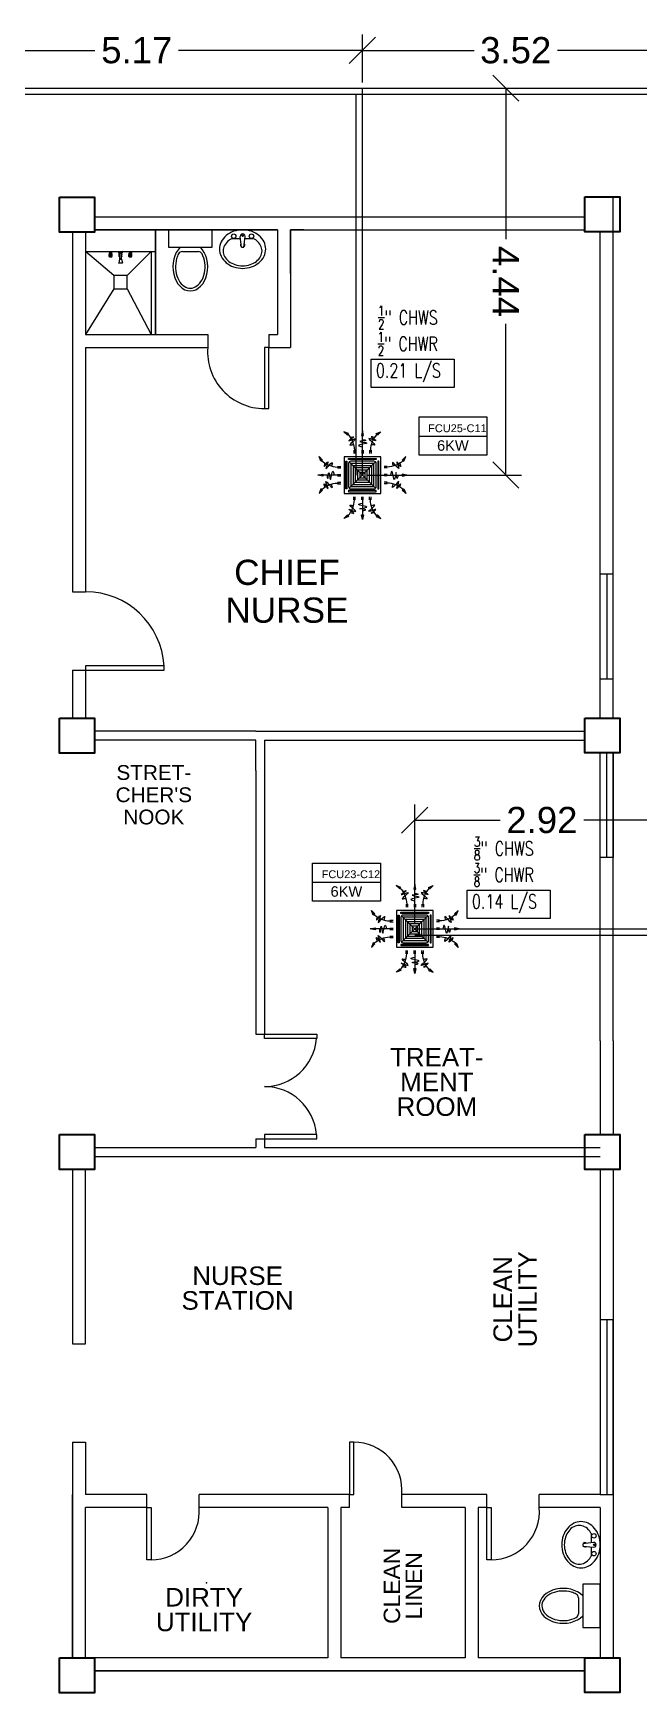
# Model space of a CAD drawing. Header units: millimetres. Extents: x 5 to 598, y 3 to 339.
# Drawn here: x 145.87 to 152.82, y 113.11 to 132.14 of the extents above; entities that cross this region are included whole.
import ezdxf

# ---------------------------------------------------------------- set-up
doc = ezdxf.new("R2010")
doc.units = ezdxf.units.MM
doc.header["$MEASUREMENT"] = 0
for name, color, linetype in [('AIR', 7, 'Continuous'), ('fcu line', 7, 'Continuous'), ('fcu return', 7, 'Continuous'), ('label', 7, 'Continuous'), ('Legends', 7, 'Continuous'), ('pipe label', 7, 'Continuous')]:
    doc.layers.add(name, color=color, linetype=linetype)
doc.styles.add('Arch-Dim', font='simplex.shx', dxfattribs={"width": 0.75})
doc.styles.get("Standard").update_dxf_attribs({"font": 'arial.ttf'})
doc.styles.add('SWISSLT175', font='swissl.ttf', dxfattribs={"height": 0.175})
doc.dimstyles.new('Copy of dimension', dxfattribs={"dimtxt": 0.3, "dimasz": 0.3, "dimexe": 0.18, "dimexo": 0.0625, "dimgap": 0.09, "dimtad": 0, "dimzin": 0, "dimdsep": 46, "dimtxsty": 'Standard', "dimblk": 'OBLIQUE', "dimcen": 0.09, "dimclrd": 256, "dimclre": 256, "dimclrt": 256, "dimadec": 0, "dimazin": 0, "dimtfac": 1, "dimtofl": 0, "dimtmove": 0, "dimatfit": 3, "dimldrblk": 'OBLIQUE', "dimfxl": 1, "dimtolj": 1, "dimtzin": 0, "dimarcsym": 0})

# ---------------------------------------------------------------- blocks, each defined once
blk = doc.blocks.new('FCU-13000P (CASSETTE SPLIT)')
at = {"layer": 'AIR', "ltscale": 3}
for p, q in [((0, 0.523), (0, 1)), ((-0.193, 0.558), (-0.193, 0.487)), ((-0.162, 0.558), (-0.162, 0.487)), ((-0.016, 0.558), (-0.016, 0.487)), ((0.016, 0.558), (0.016, 0.487)), ((0.162, 0.558), (0.162, 0.487)), ((0.193, 0.558), (0.193, 0.487)), ((-0.523, 0), (-1, 0)), ((-0.558, 0.193), (-0.487, 0.193)), ((-0.558, 0.162), (-0.487, 0.162)), ((-0.558, 0.016), (-0.487, 0.016)), ((0.558, 0.193), (0.487, 0.193)), ((0.558, 0.162), (0.487, 0.162)), ((0.558, 0.016), (0.487, 0.016)), ((0.523, 0), (1, 0)), ((-0.558, -0.016), (-0.487, -0.016)), ((-0.558, -0.162), (-0.487, -0.162)), ((-0.558, -0.193), (-0.487, -0.193)), ((0.558, -0.016), (0.487, -0.016)), ((0.558, -0.162), (0.487, -0.162)), ((0.558, -0.193), (0.487, -0.193)), ((-0.193, -0.558), (-0.193, -0.487)), ((-0.162, -0.558), (-0.162, -0.487)), ((-0.016, -0.558), (-0.016, -0.487)), ((0, -0.523), (0, -1)), ((0.016, -0.558), (0.016, -0.487)), ((0.162, -0.558), (0.162, -0.487)), ((0.193, -0.558), (0.193, -0.487))]:
    blk.add_line(p, q, dxfattribs=at)
at = {"layer": 'AIR'}
for p, q in [((0.295, -0.295), (-0.295, 0.295)), ((0.295, 0.295), (-0.295, -0.295))]:
    blk.add_line(p, q, dxfattribs=at)
at = {"layer": 'AIR', "ltscale": 3}
for points in [[(-0.335, 0.895), (-0.311, 0.932), (-0.416, 0.973)], [(-0.022, 0.89), (0.022, 0.89), (0, 1)], [(0.335, 0.895), (0.311, 0.932), (0.416, 0.973)], [(-0.895, 0.335), (-0.932, 0.311), (-0.973, 0.416)], [(0.895, 0.335), (0.932, 0.311), (0.973, 0.416)], [(-0.89, 0.022), (-0.89, -0.022), (-1, 0)], [(0.89, 0.022), (0.89, -0.022), (1, 0)], [(-0.895, -0.335), (-0.932, -0.311), (-0.973, -0.416)], [(0.895, -0.335), (0.932, -0.311), (0.973, -0.416)], [(-0.335, -0.895), (-0.311, -0.932), (-0.416, -0.973)], [(-0.022, -0.89), (0.022, -0.89), (0, -1)], [(0.335, -0.895), (0.311, -0.932), (0.416, -0.973)]]:
    blk.add_lwpolyline(points, close=True, dxfattribs=at)
at = {"layer": 'AIR'}
for points in [[(-0.323, 0.914, -0.171809), (-0.178, 0.558), (-0.178, 0.522)], [(0.323, 0.914, 0.171809), (0.178, 0.558), (0.178, 0.522)], [(-0.914, 0.323, 0.171809), (-0.558, 0.178), (-0.522, 0.178)], [(0.914, 0.323, -0.171809), (0.558, 0.178), (0.522, 0.178)], [(-0.914, -0.323, -0.171809), (-0.558, -0.178), (-0.522, -0.178)], [(0.914, -0.323, 0.171809), (0.558, -0.178), (0.522, -0.178)], [(-0.323, -0.914, 0.171809), (-0.178, -0.558), (-0.178, -0.522)], [(0.323, -0.914, -0.171809), (0.178, -0.558), (0.178, -0.522)]]:
    blk.add_lwpolyline(points, format="xyb", dxfattribs=at)
for points in [[(-0.41, -0.41), (0.41, -0.41), (0.41, 0.41), (-0.41, 0.41)], [(-0.31, 0.372), (0.31, 0.372), (0.31, 0.348), (-0.31, 0.348)], [(-0.373, 0.31), (-0.348, 0.31), (-0.348, -0.31), (-0.373, -0.31)], [(-0.26, -0.26), (0.26, -0.26), (0.26, 0.26), (-0.26, 0.26)], [(-0.21, -0.21), (0.21, -0.21), (0.21, 0.21), (-0.21, 0.21)], [(-0.16, -0.16), (0.16, -0.16), (0.16, 0.16), (-0.16, 0.16)], [(-0.11, -0.11), (0.11, -0.11), (0.11, 0.11), (-0.11, 0.11)], [(-0.06, -0.06), (0.06, -0.06), (0.06, 0.06), (-0.06, 0.06)], [(0.372, 0.31), (0.348, 0.31), (0.348, -0.31), (0.372, -0.31)], [(-0.31, -0.373), (0.31, -0.373), (0.31, -0.348), (-0.31, -0.348)]]:
    blk.add_lwpolyline(points, close=True, dxfattribs=at)
blk.add_lwpolyline([(-0.26, -0.31), (0.26, -0.31, 0.414214), (0.31, -0.26), (0.31, 0.26, 0.414214), (0.26, 0.31), (-0.26, 0.31, 0.414214), (-0.31, 0.26), (-0.31, -0.26, 0.414214)], format="xyb", close=True, dxfattribs=at)
at = {"layer": 'AIR', "ltscale": 3}
for points in [[(-0.268, 0.84), (-0.231, 0.852), (-0.134, 0.882), (-0.422, 0.704), (0.005, 0.903), (-0.358, 0.645), (-0.239, 0.678), (-0.199, 0.69)], [(0.268, 0.84), (0.231, 0.852), (0.134, 0.882), (0.422, 0.704), (-0.005, 0.903), (0.358, 0.645), (0.239, 0.678), (0.199, 0.69)], [(-0.84, 0.268), (-0.852, 0.231), (-0.882, 0.134), (-0.704, 0.422), (-0.903, -0.005), (-0.645, 0.358), (-0.678, 0.239), (-0.69, 0.199)], [(0.84, 0.268), (0.852, 0.231), (0.882, 0.134), (0.704, 0.422), (0.903, -0.005), (0.645, 0.358), (0.678, 0.239), (0.69, 0.199)], [(-0.84, -0.268), (-0.852, -0.231), (-0.882, -0.134), (-0.704, -0.422), (-0.903, 0.005), (-0.645, -0.358), (-0.678, -0.239), (-0.69, -0.199)], [(0.84, -0.268), (0.852, -0.231), (0.882, -0.134), (0.704, -0.422), (0.903, 0.005), (0.645, -0.358), (0.678, -0.239), (0.69, -0.199)], [(-0.268, -0.84), (-0.231, -0.852), (-0.134, -0.882), (-0.422, -0.704), (0.005, -0.903), (-0.358, -0.645), (-0.239, -0.678), (-0.199, -0.69)], [(0.268, -0.84), (0.231, -0.852), (0.134, -0.882), (0.422, -0.704), (-0.005, -0.903), (0.358, -0.645), (0.239, -0.678), (0.199, -0.69)]]:
    blk.add_open_spline(points, degree=3, knots=[0.0032834, 0.0032834, 0.0032834, 0.0032834, 0.0712567, 0.1924075, 0.3347111, 0.5062145, 0.5813292, 0.5813292, 0.5813292, 0.5813292], dxfattribs=at)
for points in [[(0, 0.8), (0.077, 0.776), (-0.058, 0.755), (0.098, 0.718), (-0.087, 0.663), (0, 0.631)], [(-0.8, 0), (-0.776, -0.077), (-0.755, 0.058), (-0.718, -0.098), (-0.663, 0.087), (-0.631, 0)], [(0.8, 0), (0.776, -0.077), (0.755, 0.058), (0.718, -0.098), (0.663, 0.087), (0.631, 0)], [(0, -0.8), (0.077, -0.776), (-0.058, -0.755), (0.098, -0.718), (-0.087, -0.663), (0, -0.631)]]:
    blk.add_spline(points, degree=3, dxfattribs=at)
for points in [[(-0.416, 0.973), (-0.335, 0.895), (-0.311, 0.932)], [(0, 1), (-0.022, 0.89), (0.022, 0.89)], [(0.416, 0.973), (0.335, 0.895), (0.311, 0.932)], [(-0.973, 0.416), (-0.895, 0.335), (-0.932, 0.311)], [(0.973, 0.416), (0.895, 0.335), (0.932, 0.311)], [(-1, 0), (-0.89, 0.022), (-0.89, -0.022)], [(1, 0), (0.89, 0.022), (0.89, -0.022)], [(-0.973, -0.416), (-0.895, -0.335), (-0.932, -0.311)], [(0.973, -0.416), (0.895, -0.335), (0.932, -0.311)], [(-0.416, -0.973), (-0.335, -0.895), (-0.311, -0.932)], [(0, -1), (-0.022, -0.89), (0.022, -0.89)], [(0.416, -0.973), (0.335, -0.895), (0.311, -0.932)]]:
    blk.add_solid(points, dxfattribs=at)
blk = doc.blocks.new('_Oblique')
at = {"color": 0, "linetype": 'ByBlock', "lineweight": -2}
blk.add_line((-0.5, -0.5), (0.5, 0.5), dxfattribs=at)
blk = doc.blocks.new('*D60')
at = {"layer": 'Defpoints', "color": 0, "transparency": 16777216}
for p in [(150.248, 123.115), (150.248, 121.868), (153.165, 121.868)]:
    blk.add_point(p, dxfattribs=at)
at = {"layer": 'Legends', "lineweight": -2, "transparency": 16777216}
for p, q in [((150.248, 121.93), (150.248, 123.295)), ((153.165, 121.93), (153.165, 123.295)), ((150.248, 123.115), (151.226, 123.115)), ((153.165, 123.115), (152.187, 123.115))]:
    blk.add_line(p, q, dxfattribs=at)
at = {"layer": 'Legends', "lineweight": -2, "transparency": 16777216, "xscale": 0.3, "yscale": 0.3, "zscale": 0.3, "rotation": 180}
blk.add_blockref('_Oblique', (150.248, 123.115), dxfattribs=at)
at = {"layer": 'Legends', "lineweight": -2, "transparency": 16777216, "xscale": 0.3, "yscale": 0.3, "zscale": 0.3}
blk.add_blockref('_Oblique', (153.165, 123.115), dxfattribs=at)
at = {"layer": 'Legends', "transparency": 16777216, "insert": (151.706, 123.115), "char_height": 0.3, "attachment_point": 5}
blk.add_mtext('\\A1;2.92', dxfattribs=at)
blk = doc.blocks.new('*D87')
at = {"layer": 'Defpoints', "color": 0, "transparency": 16777216}
for p in [(149.648, 131.942), (149.648, 131.509), (153.165, 131.509)]:
    blk.add_point(p, dxfattribs=at)
at = {"layer": 'Legends', "lineweight": -2, "transparency": 16777216}
for p, q in [((149.648, 131.572), (149.648, 132.122)), ((153.165, 131.572), (153.165, 132.122)), ((149.648, 131.942), (150.928, 131.942)), ((153.165, 131.942), (151.884, 131.942))]:
    blk.add_line(p, q, dxfattribs=at)
at = {"layer": 'Legends', "lineweight": -2, "transparency": 16777216, "xscale": 0.3, "yscale": 0.3, "zscale": 0.3, "rotation": 180}
blk.add_blockref('_Oblique', (149.648, 131.942), dxfattribs=at)
at = {"layer": 'Legends', "lineweight": -2, "transparency": 16777216, "xscale": 0.3, "yscale": 0.3, "zscale": 0.3}
blk.add_blockref('_Oblique', (153.165, 131.942), dxfattribs=at)
at = {"layer": 'Legends', "transparency": 16777216, "insert": (151.406, 131.942), "char_height": 0.3, "attachment_point": 5}
blk.add_mtext('\\A1;3.52', dxfattribs=at)
blk = doc.blocks.new('*D88')
at = {"layer": 'Defpoints', "color": 0, "transparency": 16777216}
for p in [(149.648, 131.509), (149.648, 127.072), (151.292, 127.072)]:
    blk.add_point(p, dxfattribs=at)
at = {"layer": 'Legends', "lineweight": -2, "transparency": 16777216}
for p, q in [((149.71, 131.509), (151.472, 131.509)), ((151.292, 131.509), (151.292, 129.776)), ((151.292, 127.072), (151.292, 128.806)), ((149.71, 127.072), (151.472, 127.072))]:
    blk.add_line(p, q, dxfattribs=at)
at = {"layer": 'Legends', "lineweight": -2, "transparency": 16777216, "xscale": 0.3, "yscale": 0.3, "zscale": 0.3}
for p, rotation in [((151.292, 131.509), 90.00022063155399), ((151.292, 127.072), 270.000220631554)]:
    blk.add_blockref('_Oblique', p, dxfattribs=dict(at, rotation=rotation))
at = {"layer": 'Legends', "transparency": 16777216, "insert": (151.292, 129.291), "char_height": 0.3, "attachment_point": 5, "rotation": 270.0002}
blk.add_mtext('\\A1;4.44', dxfattribs=at)
blk = doc.blocks.new('*D89')
at = {"layer": 'Defpoints', "color": 0, "transparency": 16777216}
for p in [(144.475, 131.942), (144.475, 131.509), (149.648, 131.509)]:
    blk.add_point(p, dxfattribs=at)
at = {"layer": 'Legends', "lineweight": -2, "transparency": 16777216}
for p, q in [((144.475, 131.572), (144.475, 132.122)), ((149.648, 131.572), (149.648, 132.122)), ((144.475, 131.942), (146.581, 131.942)), ((149.648, 131.942), (147.541, 131.942))]:
    blk.add_line(p, q, dxfattribs=at)
at = {"layer": 'Legends', "lineweight": -2, "transparency": 16777216, "xscale": 0.3, "yscale": 0.3, "zscale": 0.3, "rotation": 180}
blk.add_blockref('_Oblique', (144.475, 131.942), dxfattribs=at)
at = {"layer": 'Legends', "lineweight": -2, "transparency": 16777216, "xscale": 0.3, "yscale": 0.3, "zscale": 0.3}
blk.add_blockref('_Oblique', (149.648, 131.942), dxfattribs=at)
at = {"layer": 'Legends', "transparency": 16777216, "insert": (147.061, 131.942), "char_height": 0.3, "attachment_point": 5}
blk.add_mtext('\\A1;5.17', dxfattribs=at)

msp = doc.modelspace()

# ---------------------------------------------------------------- linework, layer by layer
at = {"color": 8, "linetype": 'ByBlock', "lineweight": 25}
for p, q in [((152.525, 124.286), (152.525, 130.261)), ((146.575, 130.034), (152.2, 130.034)), ((146.325, 129.859), (146.325, 125.734)), ((146.475, 129.859), (146.475, 128.684)), ((146.475, 129.859), (146.475, 128.684)), ((146.575, 129.884), (148.675, 129.884)), ((148.675, 129.884), (146.575, 129.884)), ((148.675, 129.884), (146.575, 129.884)), ((148.825, 129.884), (152.2, 129.884)), ((148.975, 129.884), (148.825, 129.884)), ((152.375, 124.284), (152.375, 129.861)), ((146.475, 129.734), (146.475, 128.684)), ((146.475, 128.534), (146.475, 125.734)), ((146.325, 125.734), (146.475, 125.734)), ((146.325, 124.834), (146.325, 124.634)), ((146.325, 124.834), (146.475, 124.834)), ((146.475, 124.834), (146.475, 124.734)), ((146.475, 124.834), (146.475, 124.284)), ((146.325, 124.634), (146.325, 124.634)), ((146.325, 124.634), (146.325, 124.284)), ((148.425, 124.134), (146.575, 124.134)), ((148.425, 124.134), (152.2, 124.134)), ((148.425, 124.034), (146.575, 124.034)), ((148.425, 123.684), (148.425, 124.034)), ((148.525, 124.034), (148.525, 120.66)), ((148.525, 124.034), (152.2, 124.034)), ((152.375, 120.584), (152.375, 123.886)), ((152.525, 120.584), (152.525, 123.886)), ((148.425, 123.684), (148.425, 120.66)), ((148.425, 120.66), (148.525, 120.66)), ((152.375, 120.584), (152.375, 119.511)), ((152.525, 120.584), (152.525, 119.511)), ((146.575, 119.36), (148.275, 119.36)), ((148.275, 119.36), (148.425, 119.36)), ((148.275, 119.36), (148.425, 119.36)), ((148.425, 119.46), (148.525, 119.46)), ((148.425, 119.46), (148.425, 119.36)), ((148.525, 119.46), (148.525, 119.36)), ((148.525, 119.36), (151.325, 119.36)), ((148.525, 119.36), (152.375, 119.36)), ((146.575, 119.26), (151.325, 119.26)), ((148.275, 119.26), (152.375, 119.26)), ((146.325, 119.109), (146.325, 117.109)), ((146.475, 117.109), (146.475, 119.109)), ((152.375, 119.111), (152.375, 115.384)), ((152.525, 119.111), (152.525, 115.384)), ((146.325, 117.109), (146.475, 117.109)), ((146.325, 115.984), (146.325, 113.509)), ((146.325, 115.984), (146.475, 115.984)), ((146.475, 115.984), (146.475, 115.384)), ((149.5, 115.384), (147.775, 115.384)), ((151.075, 115.384), (150.1, 115.384)), ((152.375, 115.384), (151.675, 115.384)), ((152.375, 115.384), (152.525, 115.384)), ((152.525, 115.384), (152.525, 113.511)), ((152.375, 115.234), (152.375, 113.509)), ((149.25, 113.509), (146.475, 113.509)), ((150.825, 113.509), (149.4, 113.509)), ((152.375, 113.509), (150.975, 113.509)), ((146.575, 113.359), (152.2, 113.359)), ((152.2, 113.359), (146.575, 113.359))]:
    msp.add_line(p, q, dxfattribs=at)
at = {"color": 8, "linetype": 'ByBlock', "lineweight": 9, "ltscale": 0.3}
for p, q in [((147.275, 129.884), (147.275, 128.684)), ((146.8, 129.359), (146.475, 129.634)), ((146.95, 129.359), (147.225, 129.634)), ((147.225, 129.634), (147.225, 128.684)), ((146.8, 129.209), (146.475, 128.684)), ((146.95, 129.209), (147.225, 128.684))]:
    msp.add_line(p, q, dxfattribs=at)
at = {"color": 8, "linetype": 'ByBlock', "lineweight": 9}
for p, q in [((147.275, 129.634), (147.275, 129.884)), ((146.475, 129.634), (147.275, 129.634)), ((152.525, 125.934), (152.375, 125.934)), ((152.45, 125.934), (152.45, 124.734)), ((152.525, 124.734), (152.525, 125.934)), ((152.375, 124.734), (152.525, 124.734)), ((152.45, 122.686), (152.45, 123.886)), ((152.525, 123.886), (152.525, 122.686)), ((152.525, 122.686), (152.375, 122.686)), ((146.325, 119.109), (146.475, 119.109)), ((152.525, 117.384), (152.375, 117.384)), ((152.45, 117.384), (152.45, 115.384)), ((152.525, 115.384), (152.525, 117.384))]:
    msp.add_line(p, q, dxfattribs=at)
at = {"color": 8, "lineweight": 9}
for p, q in [((147.425, 129.884), (147.425, 129.684)), ((147.925, 129.884), (147.425, 129.884)), ((147.925, 129.684), (147.925, 129.884)), ((148.26, 129.687), (148.247, 129.808)), ((148.289, 129.687), (148.303, 129.808)), ((146.744, 129.634), (146.778, 129.634)), ((146.744, 129.634), (146.778, 129.634)), ((146.744, 129.634), (146.747, 129.627)), ((146.744, 129.634), (146.744, 129.634)), ((146.744, 129.601), (146.747, 129.605)), ((146.744, 129.579), (146.744, 129.601)), ((146.747, 129.627), (146.775, 129.627)), ((146.747, 129.613), (146.748, 129.615)), ((146.747, 129.613), (146.775, 129.613)), ((146.747, 129.607), (146.747, 129.613)), ((146.748, 129.615), (146.774, 129.615)), ((146.748, 129.601), (146.755, 129.601)), ((146.748, 129.588), (146.748, 129.6)), ((146.75, 129.627), (146.75, 129.615)), ((146.755, 129.588), (146.755, 129.6)), ((146.774, 129.601), (146.767, 129.601)), ((146.767, 129.588), (146.767, 129.6)), ((146.772, 129.627), (146.772, 129.615)), ((146.775, 129.613), (146.774, 129.615)), ((146.774, 129.588), (146.774, 129.6)), ((146.778, 129.634), (146.775, 129.627)), ((146.775, 129.607), (146.775, 129.613)), ((146.778, 129.601), (146.776, 129.605)), ((146.778, 129.634), (146.778, 129.634)), ((146.778, 129.579), (146.778, 129.601)), ((146.857, 129.629), (146.846, 129.634)), ((146.846, 129.634), (146.904, 129.634)), ((146.892, 129.629), (146.857, 129.629)), ((146.857, 129.619), (146.857, 129.629)), ((146.857, 129.629), (146.892, 129.629)), ((146.892, 129.619), (146.857, 129.619)), ((146.858, 129.601), (146.86, 129.605)), ((146.858, 129.579), (146.858, 129.601)), ((146.861, 129.615), (146.867, 129.615)), ((146.861, 129.613), (146.861, 129.615)), ((146.861, 129.613), (146.867, 129.613)), ((146.861, 129.607), (146.861, 129.613)), ((146.861, 129.601), (146.867, 129.601)), ((146.862, 129.588), (146.862, 129.6)), ((146.863, 129.619), (146.863, 129.615)), ((146.867, 129.557), (146.867, 129.619)), ((146.867, 129.619), (146.882, 129.619)), ((146.882, 129.619), (146.882, 129.557)), ((146.882, 129.615), (146.888, 129.615)), ((146.882, 129.613), (146.889, 129.613)), ((146.888, 129.601), (146.882, 129.601)), ((146.886, 129.619), (146.886, 129.615)), ((146.889, 129.613), (146.888, 129.615)), ((146.888, 129.588), (146.888, 129.6)), ((146.889, 129.607), (146.889, 129.613)), ((146.891, 129.601), (146.889, 129.605)), ((146.891, 129.579), (146.891, 129.601)), ((146.904, 129.634), (146.892, 129.629)), ((146.892, 129.629), (146.892, 129.619)), ((146.971, 129.634), (146.971, 129.634)), ((146.971, 129.634), (146.975, 129.627)), ((146.971, 129.634), (147.005, 129.634)), ((146.971, 129.634), (147.005, 129.634)), ((146.972, 129.601), (146.974, 129.605)), ((146.972, 129.579), (146.972, 129.601)), ((146.974, 129.613), (146.975, 129.615)), ((146.974, 129.607), (146.974, 129.613)), ((146.974, 129.613), (147.002, 129.613)), ((146.975, 129.627), (147.002, 129.627)), ((146.975, 129.615), (147.002, 129.615)), ((146.975, 129.601), (146.982, 129.601)), ((146.975, 129.588), (146.975, 129.6)), ((146.977, 129.627), (146.977, 129.615)), ((146.982, 129.588), (146.982, 129.6)), ((147.002, 129.601), (146.994, 129.601)), ((146.994, 129.588), (146.994, 129.6)), ((147, 129.627), (147, 129.615)), ((147.001, 129.588), (147.001, 129.6)), ((147.005, 129.634), (147.002, 129.627)), ((147.002, 129.613), (147.002, 129.615)), ((147.002, 129.607), (147.002, 129.613)), ((147.005, 129.601), (147.003, 129.605)), ((147.005, 129.634), (147.005, 129.634)), ((147.005, 129.579), (147.005, 129.601)), ((147.425, 129.684), (147.925, 129.684)), ((147.584, 129.634), (147.765, 129.634)), ((146.744, 129.579), (146.778, 129.579)), ((146.748, 129.577), (146.744, 129.579)), ((146.748, 129.577), (146.774, 129.577)), ((146.748, 129.576), (146.748, 129.577)), ((146.748, 129.576), (146.774, 129.576)), ((146.774, 129.577), (146.778, 129.579)), ((146.774, 129.576), (146.774, 129.577)), ((146.862, 129.549), (146.854, 129.507)), ((146.894, 129.503), (146.855, 129.503)), ((146.858, 129.579), (146.867, 129.579)), ((146.862, 129.577), (146.858, 129.579)), ((146.862, 129.577), (146.867, 129.577)), ((146.862, 129.576), (146.862, 129.577)), ((146.862, 129.576), (146.867, 129.576)), ((146.862, 129.557), (146.862, 129.549)), ((146.887, 129.557), (146.862, 129.557)), ((146.862, 129.549), (146.887, 129.549)), ((146.862, 129.549), (146.887, 129.549)), ((146.882, 129.579), (146.891, 129.579)), ((146.882, 129.577), (146.888, 129.577)), ((146.882, 129.576), (146.888, 129.576)), ((146.887, 129.549), (146.887, 129.557)), ((146.887, 129.549), (146.896, 129.507)), ((146.888, 129.577), (146.891, 129.579)), ((146.888, 129.576), (146.888, 129.577)), ((146.975, 129.577), (146.972, 129.579)), ((146.972, 129.579), (147.005, 129.579)), ((146.975, 129.576), (146.975, 129.577)), ((146.975, 129.577), (147.001, 129.577)), ((146.975, 129.576), (147.001, 129.576)), ((147.001, 129.577), (147.005, 129.579)), ((147.001, 129.576), (147.001, 129.577)), ((152.177, 114.82), (152.299, 114.834)), ((152.177, 114.791), (152.299, 114.778)), ((152.125, 114.197), (152.125, 114.016)), ((152.375, 114.356), (152.175, 114.356)), ((152.175, 114.356), (152.175, 113.856)), ((152.375, 113.856), (152.375, 114.356)), ((152.175, 113.856), (152.375, 113.856))]:
    msp.add_line(p, q, dxfattribs=at)
at = {"color": 8, "linetype": 'ByBlock', "lineweight": 25, "ltscale": 0.3}
for p, q in [((148.675, 129.884), (148.675, 128.684)), ((148.825, 129.884), (148.825, 128.534)), ((146.475, 128.684), (147.875, 128.684)), ((147.875, 128.684), (147.875, 128.534)), ((148.575, 128.684), (148.675, 128.684)), ((148.575, 128.684), (148.575, 128.534)), ((146.475, 128.534), (147.875, 128.534)), ((148.575, 128.534), (148.825, 128.534)), ((146.325, 113.509), (146.325, 115.384)), ((147.175, 115.384), (146.475, 115.384)), ((147.175, 115.234), (147.175, 115.384)), ((149.5, 115.384), (147.775, 115.384)), ((147.775, 115.234), (147.775, 115.384)), ((149.5, 115.234), (149.5, 115.384)), ((151.075, 115.384), (150.1, 115.384)), ((150.1, 115.234), (150.1, 115.384)), ((151.075, 115.234), (151.075, 115.384)), ((152.375, 115.384), (151.675, 115.384)), ((151.675, 115.234), (151.675, 115.384)), ((146.475, 113.509), (146.475, 115.234)), ((147.175, 115.234), (146.475, 115.234)), ((149.25, 115.234), (147.775, 115.234)), ((149.25, 115.234), (149.25, 113.509)), ((149.4, 115.234), (149.4, 113.509)), ((149.5, 115.234), (149.4, 115.234)), ((150.825, 115.234), (150.1, 115.234)), ((150.825, 115.234), (150.825, 113.509)), ((150.975, 115.234), (150.975, 113.509)), ((151.075, 115.234), (150.975, 115.234)), ((151.075, 115.234), (150.975, 115.234)), ((152.375, 115.234), (151.675, 115.234))]:
    msp.add_line(p, q, dxfattribs=at)
at = {"color": 8, "linetype": 'ByBlock', "lineweight": 13}
for p, q in [((147.375, 124.884), (146.475, 124.884)), ((146.475, 124.884), (146.475, 124.834)), ((147.375, 124.834), (147.375, 124.884)), ((146.475, 124.834), (147.375, 124.834)), ((148.525, 120.66), (149.125, 120.66)), ((148.525, 120.61), (148.525, 120.66)), ((149.125, 120.66), (149.125, 120.61)), ((149.125, 120.61), (148.525, 120.61)), ((149.125, 119.51), (148.525, 119.51)), ((148.525, 119.51), (148.525, 119.46)), ((148.525, 119.46), (149.125, 119.46)), ((149.125, 119.46), (149.125, 119.51))]:
    msp.add_line(p, q, dxfattribs=at)
at = {"color": 8, "linetype": 'ByBlock', "lineweight": 35}
for points in [[(146.175, 130.259), (146.575, 130.259), (146.575, 129.859), (146.175, 129.859)], [(152.2, 130.261), (152.6, 130.261), (152.6, 129.861), (152.2, 129.861)], [(146.175, 124.284), (146.575, 124.284), (146.575, 123.884), (146.175, 123.884)], [(152.2, 124.286), (152.6, 124.286), (152.6, 123.886), (152.2, 123.886)], [(146.175, 119.509), (146.575, 119.509), (146.575, 119.109), (146.175, 119.109)], [(152.2, 119.511), (152.6, 119.511), (152.6, 119.111), (152.2, 119.111)], [(146.175, 113.509), (146.575, 113.509), (146.575, 113.109), (146.175, 113.109)], [(152.2, 113.511), (152.6, 113.511), (152.6, 113.111), (152.2, 113.111)]]:
    msp.add_lwpolyline(points, close=True, dxfattribs=at)
at = {"color": 8, "lineweight": 9}
for points in [[(148.01, 129.663, 0.11576), (148.029, 129.581, 0.104047), (148.087, 129.507, 0.090875), (148.171, 129.46, 0.083344), (148.275, 129.442, 0.083344), (148.378, 129.46, 0.090875), (148.462, 129.507, 0.104047), (148.52, 129.581, 0.11576), (148.54, 129.663, 0.11576), (148.52, 129.746, 0.104047), (148.462, 129.82, 0.090875), (148.378, 129.867, 0.083344), (148.275, 129.884, 0.083344), (148.171, 129.867, 0.090875), (148.087, 129.82, 0.104047), (148.029, 129.746, 0.11576)], [(152.154, 115.071, 0.11576), (152.072, 115.052, 0.104047), (151.998, 114.993, 0.090875), (151.951, 114.909, 0.083344), (151.933, 114.806, 0.083344), (151.951, 114.703, 0.090875), (151.998, 114.619, 0.104047), (152.072, 114.56, 0.11576), (152.154, 114.541, 0.11576), (152.237, 114.56, 0.104047), (152.311, 114.619, 0.090875), (152.358, 114.703, 0.083344), (152.375, 114.806, 0.083344), (152.358, 114.909, 0.090875), (152.311, 114.993, 0.104047), (152.237, 115.052, 0.11576)]]:
    msp.add_lwpolyline(points, format="xyb", close=True, dxfattribs=at)
at = {"color": 8, "linetype": 'ByBlock', "lineweight": 25}
msp.add_lwpolyline([(148.825, 129.384), (148.825, 129.884)], dxfattribs=at)
at = {"color": 8, "linetype": 'ByBlock', "lineweight": 9, "ltscale": 0.3}
msp.add_lwpolyline([(147.225, 129.634), (147.225, 128.684), (147.275, 128.684), (147.275, 129.634), (147.275, 129.634)], dxfattribs=at)
at = {"color": 8, "lineweight": 9}
for points in [[(148.052, 129.642, 0.124838), (148.068, 129.58, 0.105788), (148.117, 129.522, 0.086697), (148.187, 129.486, 0.076776), (148.275, 129.472, 0.076776), (148.362, 129.486, 0.086697), (148.432, 129.522, 0.105788), (148.481, 129.58, 0.124838), (148.497, 129.642, 0.124838), (148.481, 129.705, 0.105788), (148.432, 129.763, 0.040067), (148.401, 129.782), (148.299, 129.782, 0.040067)], [(148.25, 129.782), (148.148, 129.782, 0.040067), (148.117, 129.763, 0.105788), (148.068, 129.705, 0.124838), (148.052, 129.642, 0.124838)], [(152.133, 115.028, 0.124838), (152.071, 115.013, 0.105788), (152.013, 114.963, 0.086697), (151.977, 114.894, 0.076776), (151.963, 114.806, 0.076776), (151.977, 114.718, 0.086697), (152.013, 114.649, 0.105788), (152.071, 114.599, 0.124838), (152.133, 114.583, 0.124838), (152.196, 114.599, 0.105788), (152.254, 114.649, 0.040067), (152.273, 114.679), (152.273, 114.782, 0.040067)], [(152.273, 114.83), (152.273, 114.933, 0.040067), (152.254, 114.963, 0.105788), (152.196, 115.013, 0.124838), (152.133, 115.028, 0.124838)]]:
    msp.add_lwpolyline(points, format="xyb", dxfattribs=at)
at = {"color": 8, "linetype": 'ByBlock', "lineweight": 9, "ltscale": 0.03}
msp.add_lwpolyline([(146.95, 129.359), (146.8, 129.359), (146.8, 129.209), (146.95, 129.209)], close=True, dxfattribs=at)
at = {"color": 8, "lineweight": 13, "ltscale": 0.03}
for points in [[(148.575, 128.534), (148.525, 128.534), (148.525, 127.834), (148.575, 127.834)], [(149.5, 115.384), (149.55, 115.384), (149.55, 115.984), (149.5, 115.984)], [(147.175, 115.234), (147.225, 115.234), (147.225, 114.634), (147.175, 114.634)], [(151.075, 115.234), (151.125, 115.234), (151.125, 114.634), (151.075, 114.634)]]:
    msp.add_lwpolyline(points, close=True, dxfattribs=at)
at = {"color": 8, "lineweight": 9}
for centre, radius in [((148.173, 129.811), 0.0255), ((148.275, 129.818), 0.0095), ((148.376, 129.811), 0.0255), ((152.302, 114.908), 0.0255), ((152.309, 114.806), 0.0095), ((152.302, 114.704), 0.0255)]:
    msp.add_circle(centre, radius, dxfattribs=at)
for centre, radius, start, end in [((148.275, 129.811), 0.028, 353.7545, 186.2455), ((147.584, 129.584), 0.05, 90, 151.8499), ((147.765, 129.584), 0.05, 28.0084, 90), ((148.275, 129.709), 0.025, 138.7978, 233.6932), ((148.275, 129.78), 0.0948, 261.2026, 278.7974), ((148.275, 129.709), 0.025, 251.3793, 288.6207), ((148.275, 129.709), 0.025, 306.3068, 41.2022), ((152.2, 114.806), 0.025, 161.3793, 198.6207), ((152.271, 114.806), 0.0948, 171.2026, 188.7974), ((152.2, 114.806), 0.025, 48.7978, 143.6932), ((152.2, 114.806), 0.025, 216.3068, 311.2022), ((152.302, 114.806), 0.028, 263.7545, 96.2455), ((152.075, 114.197), 0.05, 0, 61.8499), ((152.075, 114.016), 0.05, 298.0084, 360)]:
    msp.add_arc(centre, radius, start, end, dxfattribs=at)
at = {"color": 8, "lineweight": 13, "ltscale": 0.03}
for centre, radius, start, end in [((148.525, 128.486), 0.652, 175.7578, 270), ((149.55, 115.431), 0.552, 355.0209, 90), ((147.225, 115.186), 0.552, 270, 4.9791), ((151.125, 115.186), 0.552, 270, 4.9791)]:
    msp.add_arc(centre, radius, start, end, dxfattribs=at)
at = {"color": 8, "linetype": 'ByBlock', "lineweight": 13}
for centre, radius, start, end in [((146.475, 124.834), 0.9, 3.1847, 90), ((148.525, 120.66), 0.6, 270, 355.2198), ((148.525, 119.46), 0.6, 4.7802, 90)]:
    msp.add_arc(centre, radius, start, end, dxfattribs=at)
at = {"color": 8, "lineweight": 9}
for centre, major_axis, ratio, start_param, end_param in [((146.733, 129.594), (0.0118, 0.0118), 1, 6.018417, 6.150642), ((146.743, 129.607), (0.00268, 0.00268), 1, 5.003733, 5.497675), ((146.744, 129.6), (0.00268, 0.00268), 1, 5.497675, 6.125314), ((146.759, 129.6), (-0.00268, 0.00268), 1, 0.157647, 0.785286), ((146.766, 129.595), (0.00887, 0.00887), 1, 1.36743, 1.728443), ((146.761, 129.602), (-0.00268, 0.00268), 1, -1.367654, -0.203367), ((146.756, 129.595), (0.00887, 0.00887), 1, 6.125314, 6.486327), ((146.763, 129.6), (-0.00268, 0.00268), 1, 3.926878, 4.554518), ((146.778, 129.6), (0.00268, 0.00268), 1, 1.728443, 2.356082), ((146.779, 129.607), (0.00268, 0.00268), 1, 2.356082, 2.850023), ((146.789, 129.594), (-0.0118, 0.0118), 1, 0.132318, 0.264544), ((146.857, 129.607), (-0.00268, 0.00268), 1, 3.432937, 3.926878), ((146.846, 129.594), (0.0118, 0.0118), 1, 6.018417, 6.150642), ((146.858, 129.6), (-0.00268, 0.00268), 1, 3.926878, 4.554518), ((146.903, 129.594), (0.0118, 0.0118), 1, 1.703115, 1.83534), ((146.892, 129.6), (-0.00268, 0.00268), 1, 0.157647, 0.785286), ((146.892, 129.607), (-0.00268, 0.00268), 1, 0.785286, 1.279227), ((146.96, 129.594), (-0.0118, 0.0118), 1, 4.44762, 4.579846), ((146.971, 129.607), (0.00268, 0.00268), 1, 5.003733, 5.497675), ((146.971, 129.6), (0.00268, 0.00268), 1, 5.497675, 6.125314), ((146.986, 129.6), (-0.00268, 0.00268), 1, 0.157647, 0.785286), ((146.993, 129.595), (0.00887, 0.00887), 1, 1.36743, 1.728443), ((146.988, 129.602), (-0.00268, 0.00268), 1, -1.367654, -0.203367), ((146.983, 129.595), (0.00887, 0.00887), 1, 6.125314, 6.486327), ((146.991, 129.6), (-0.00268, 0.00268), 1, 3.926878, 4.554518), ((147.005, 129.6), (0.00268, 0.00268), 1, 1.728443, 2.356082), ((147.006, 129.607), (0.00268, 0.00268), 1, 2.356082, 2.850023), ((147.017, 129.594), (0.0118, 0.0118), 1, 1.703115, 1.83534), ((147.675, 129.459), (0, 0.275), 0.727273, 0.612555, 5.670631), ((146.735, 129.589), (-0.00896, 0.00896), 1, 3.15309, 3.864175), ((146.765, 129.589), (-0.00738, 0.00738), 1, 0.858879, 1.643677), ((146.761, 129.584), (-0.00268, 0.00268), 1, 1.643677, 3.068487), ((146.757, 129.589), (0.00738, 0.00738), 1, 4.639283, 5.424081), ((146.787, 129.589), (0.00896, 0.00896), 1, 2.418785, 3.129871), ((146.849, 129.589), (0.00896, 0.00896), 1, 4.723886, 5.434971), ((146.9, 129.589), (-0.00896, 0.00896), 1, 0.847989, 1.559075), ((146.892, 129.506), (-0.00268, 0.00268), 1, 2.924915, 4.294977), ((146.963, 129.589), (-0.00896, 0.00896), 1, 3.15309, 3.864175), ((146.993, 129.589), (-0.00738, 0.00738), 1, 0.858879, 1.643677), ((146.988, 129.584), (-0.00268, 0.00268), 1, 1.643677, 3.068487), ((146.984, 129.589), (0.00738, 0.00738), 1, 4.639283, 5.424081), ((147.014, 129.589), (0.00896, 0.00896), 1, 2.418785, 3.129871), ((151.95, 114.106), (0.275, 0), 0.727273, 0.612555, 5.670631)]:
    msp.add_ellipse(centre, major_axis=major_axis, ratio=ratio, start_param=start_param, end_param=end_param, dxfattribs=at)
at = {"color": 8, "lineweight": 9, "extrusion": (4.99074e-41, -2.88216e-41, -1)}
msp.add_ellipse((146.857, 129.506), major_axis=(-0.00268, 0.00268), ratio=1, start_param=4.495936, end_param=5.865998, dxfattribs=at)
at = {"color": 8, "lineweight": 9}
for points in [[(147.54, 129.608), (147.531, 129.592), (147.524, 129.574), (147.497, 129.482), (147.502, 129.395), (147.56, 129.264), (147.61, 129.222), (147.708, 129.209), (147.76, 129.235), (147.834, 129.346), (147.852, 129.43), (147.836, 129.543), (147.825, 129.578), (147.809, 129.608)], [(152.099, 114.241), (152.082, 114.249), (152.064, 114.257), (151.973, 114.284), (151.886, 114.279), (151.754, 114.221), (151.713, 114.171), (151.7, 114.073), (151.726, 114.021), (151.837, 113.946), (151.921, 113.929), (152.034, 113.944), (152.069, 113.956), (152.099, 113.971)]]:
    msp.add_open_spline(points, degree=3, knots=[0.937253, 0.937253, 0.937253, 0.937253, 1.185372, 1.185372, 2.113864, 2.113864, 3.042356, 3.042356, 3.970847, 3.970847, 4.899339, 4.899339, 5.346062, 5.346062, 5.346062, 5.346062], dxfattribs=at)
at = {"color": 8, "linetype": 'ByBlock', "lineweight": 9, "ltscale": 0.3}
msp.add_point((147.862, 114.371), dxfattribs=at)
at = {"layer": 'fcu line', "linetype": 'Continuous'}
for p, q in [((141.61, 131.509), (164.168, 131.509)), ((149.648, 127.072), (149.648, 131.509)), ((150.248, 121.868), (153.165, 121.868))]:
    msp.add_line(p, q, dxfattribs=at)
at = {"layer": 'fcu return', "linetype": 'Continuous'}
for p, q in [((141.61, 131.439), (164.098, 131.439)), ((149.578, 127.072), (149.578, 131.439)), ((150.248, 121.798), (153.095, 121.798))]:
    msp.add_line(p, q, dxfattribs=at)
at = {"layer": 'Legends', "linetype": 'Continuous', "lineweight": 25}
for p, q in [((150.297, 127.519), (151.076, 127.519)), ((149.076, 122.405), (149.855, 122.405))]:
    msp.add_line(p, q, dxfattribs=at)
at = {"layer": 'Legends'}
for points in [[(150.297, 127.738), (151.076, 127.738), (151.076, 127.301), (150.297, 127.301)], [(149.076, 122.623), (149.855, 122.623), (149.855, 122.187), (149.076, 122.187)]]:
    msp.add_lwpolyline(points, close=True, dxfattribs=at)
at = {"layer": 'pipe label', "color": 2, "linetype": 'Continuous', "lineweight": 25}
for points in [[(149.748, 128.402), (150.7, 128.402), (150.7, 128.075), (149.748, 128.075)], [(150.849, 122.313), (151.801, 122.313), (151.801, 121.986), (150.849, 121.986)]]:
    msp.add_lwpolyline(points, close=True, dxfattribs=at)

# ---------------------------------------------------------------- block references
at = {"layer": 'AIR', "xscale": 0.5113536813550488, "yscale": 0.5113536813550488, "zscale": 0.5113536813550488}
for p in [(149.648, 127.072), (150.248, 121.868)]:
    msp.add_blockref('FCU-13000P (CASSETTE SPLIT)', p, dxfattribs=at)

# ---------------------------------------------------------------- texts
at = {"layer": 'label', "color": 8, "linetype": 'ByBlock', "lineweight": 9, "ltscale": 0.4, "attachment_point": 5, "style": 'SWISSLT175'}
for s, insert, char_height, line_spacing_factor in [('CHIEF\\PNURSE', (148.783, 125.738), 0.2889, 0.9), ("STRET-\\PCHER'S\\PNOOK", (147.257, 123.405), 0.17, 0.9), ('TREAT-\\PMENT\\PROOM', (150.502, 120.112), 0.2125, 0.8), ('NURSE\\PSTATION', (148.217, 117.748), 0.2125, 0.8), ('DIRTY\\PUTILITY', (147.833, 114.061), 0.2125, 0.8)]:
    msp.add_mtext(s, dxfattribs=dict(at, insert=insert, char_height=char_height, line_spacing_factor=line_spacing_factor))
at = {"layer": 'label', "color": 8, "linetype": 'ByBlock', "lineweight": 9, "ltscale": 0.4, "attachment_point": 5, "rotation": 90, "line_spacing_factor": 0.8, "style": 'SWISSLT175'}
for s, insert, char_height in [('CLEAN \\PUTILITY', (151.4, 117.621), 0.2125), ('CLEAN\\PLINEN', (150.111, 114.335), 0.1875)]:
    msp.add_mtext(s, dxfattribs=dict(at, insert=insert, char_height=char_height))
at = {"layer": 'Legends', "linetype": 'Continuous', "lineweight": 25, "attachment_point": 1}
for s, width, insert, char_height in [('FCU25-C11', 0.44811, (150.402, 127.654), 0.09), ('6KW', 0.23674, (150.504, 127.471), 0.12), ('FCU23-C12', 0.44811, (149.181, 122.54), 0.09), ('6KW', 0.23674, (149.283, 122.357), 0.12)]:
    msp.add_mtext_dynamic_manual_height_columns(s, width=width, gutter_width=1.011, heights=[0], dxfattribs=dict(at, insert=insert, char_height=char_height))
at = {"layer": 'pipe label', "color": 3, "linetype": 'Continuous', "lineweight": 25, "char_height": 0.16, "attachment_point": 1, "style": 'Arch-Dim'}
for s, insert in [('\\A1;{\\H0.7x;\\S1/2;}" CHWS', (149.828, 129.013)), ('\\A1;{\\H0.7x;\\S3/8;}" CHWS', (150.928, 122.924))]:
    msp.add_mtext_dynamic_manual_height_columns(s, width=1.17294, gutter_width=1.011, heights=[0], dxfattribs=dict(at, insert=insert))
at = {"layer": 'pipe label', "color": 240, "linetype": 'Continuous', "lineweight": 25, "char_height": 0.16, "attachment_point": 1, "style": 'Arch-Dim'}
for s, insert in [('\\A1;{\\H0.7x;\\S1/2;}" CHWR', (149.824, 128.71)), ('\\A1;{\\H0.7x;\\S3/8;}" CHWR', (150.925, 122.621))]:
    msp.add_mtext_dynamic_manual_height_columns(s, width=0.88035, gutter_width=1.011, heights=[0], dxfattribs=dict(at, insert=insert))
at = {"layer": 'pipe label', "color": 2, "linetype": 'Continuous', "lineweight": 25, "char_height": 0.16, "attachment_point": 1, "style": 'Arch-Dim'}
for s, insert in [('0.21 L/S', (149.803, 128.352)), ('0.14 L/S', (150.904, 122.263))]:
    msp.add_mtext_dynamic_manual_height_columns(s, width=0.89967, gutter_width=1.011, heights=[0], dxfattribs=dict(at, insert=insert))

# ---------------------------------------------------------------- dimensions: what is measured, and where the dimension line sits
at = {"layer": 'Legends'}
for base, p1, p2, picture, middle in [((144.475, 131.942), (149.648, 131.509), (144.475, 131.509), '*D89', (147.061, 131.942)), ((149.648, 131.942), (153.165, 131.509), (149.648, 131.509), '*D87', (151.406, 131.942)), ((150.248, 123.115), (153.165, 121.868), (150.248, 121.868), '*D60', (151.706, 123.115))]:
    dim = msp.add_linear_dim(base=base, p1=p1, p2=p2, dimstyle='Copy of dimension', dxfattribs=at)
    dim.commit()
    dim.dimension.update_dxf_attribs({"geometry": picture, "text_midpoint": middle})
dim = msp.add_aligned_dim(p1=(149.648, 131.509), p2=(149.648, 127.072), distance=1.645, dimstyle='Copy of dimension', dxfattribs=at)
dim.commit()
dim.dimension.update_dxf_attribs({"geometry": '*D88', "text_midpoint": (151.292, 129.291)})

doc.saveas('drawing.dxf')
